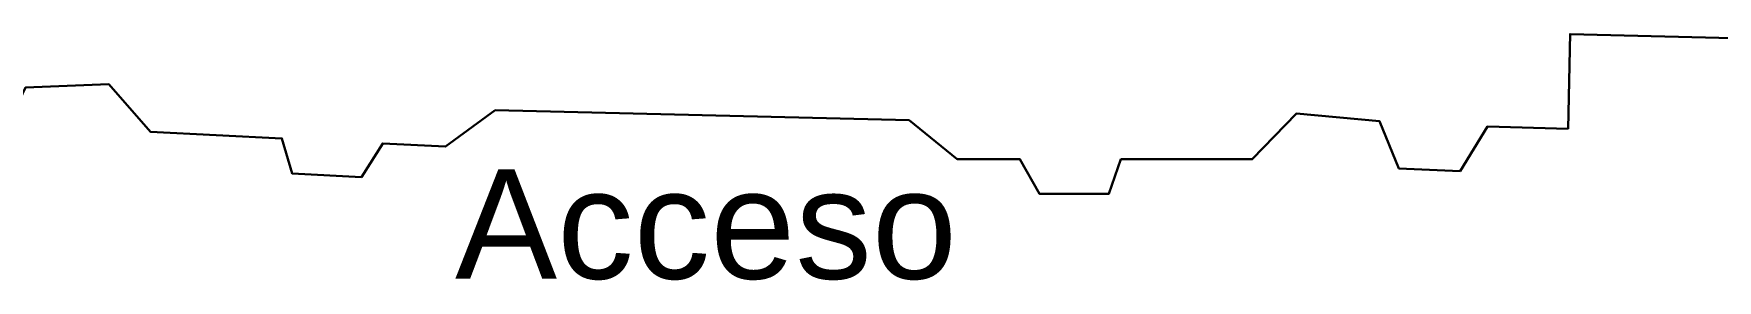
# Model space of a CAD drawing. Header units: millimetres. Extents: x -103 to 473, y 183 to 365.
# Drawn here: x -66.18 to -53.37, y 217.87 to 219.75 of the extents above; entities that cross this region are included whole.
import ezdxf

# ---------------------------------------------------------------- set-up
doc = ezdxf.new("R2010")
doc.units = ezdxf.units.MM
doc.header["$LTSCALE"] = 0.1
doc.layers.add('Redibujo iglesia', color=1, linetype='Continuous', lineweight=30)
doc.styles.get("Standard").update_dxf_attribs({"font": 'arial.ttf'})

msp = doc.modelspace()

# ---------------------------------------------------------------- linework, layer by layer
at = {"layer": 'Redibujo iglesia'}
for points in [[(-54.494, 219.747), (-54.51, 219.022)], [(-54.494, 219.744), (-49.969, 219.631)], [(-67.712, 219.35), (-67.062, 219.337), (-66.87, 218.987), (-66.405, 218.983), (-66.24, 219.336), (-65.606, 219.362), (-65.288, 218.998), (-64.289, 218.949), (-64.212, 218.682), (-63.685, 218.655), (-63.523, 218.911), (-63.045, 218.887), (-62.668, 219.165)], [(-62.668, 219.165), (-59.519, 219.087)], [(-54.51, 219.022), (-55.122, 219.04), (-55.331, 218.7), (-55.796, 218.719), (-55.943, 219.08), (-56.575, 219.138), (-56.911, 218.79), (-57.91, 218.79), (-58.001, 218.527), (-58.529, 218.527), (-58.678, 218.791), (-59.156, 218.791), (-59.519, 219.087)]]:
    msp.add_lwpolyline(points, dxfattribs=at)

# ---------------------------------------------------------------- texts
at = {"insert": (-62.973, 218.713), "char_height": 0.8333, "attachment_point": 1}
msp.add_mtext_dynamic_manual_height_columns('Acceso ', width=4.24893, gutter_width=12.5, heights=[0], dxfattribs=at)

doc.saveas('drawing.dxf')
